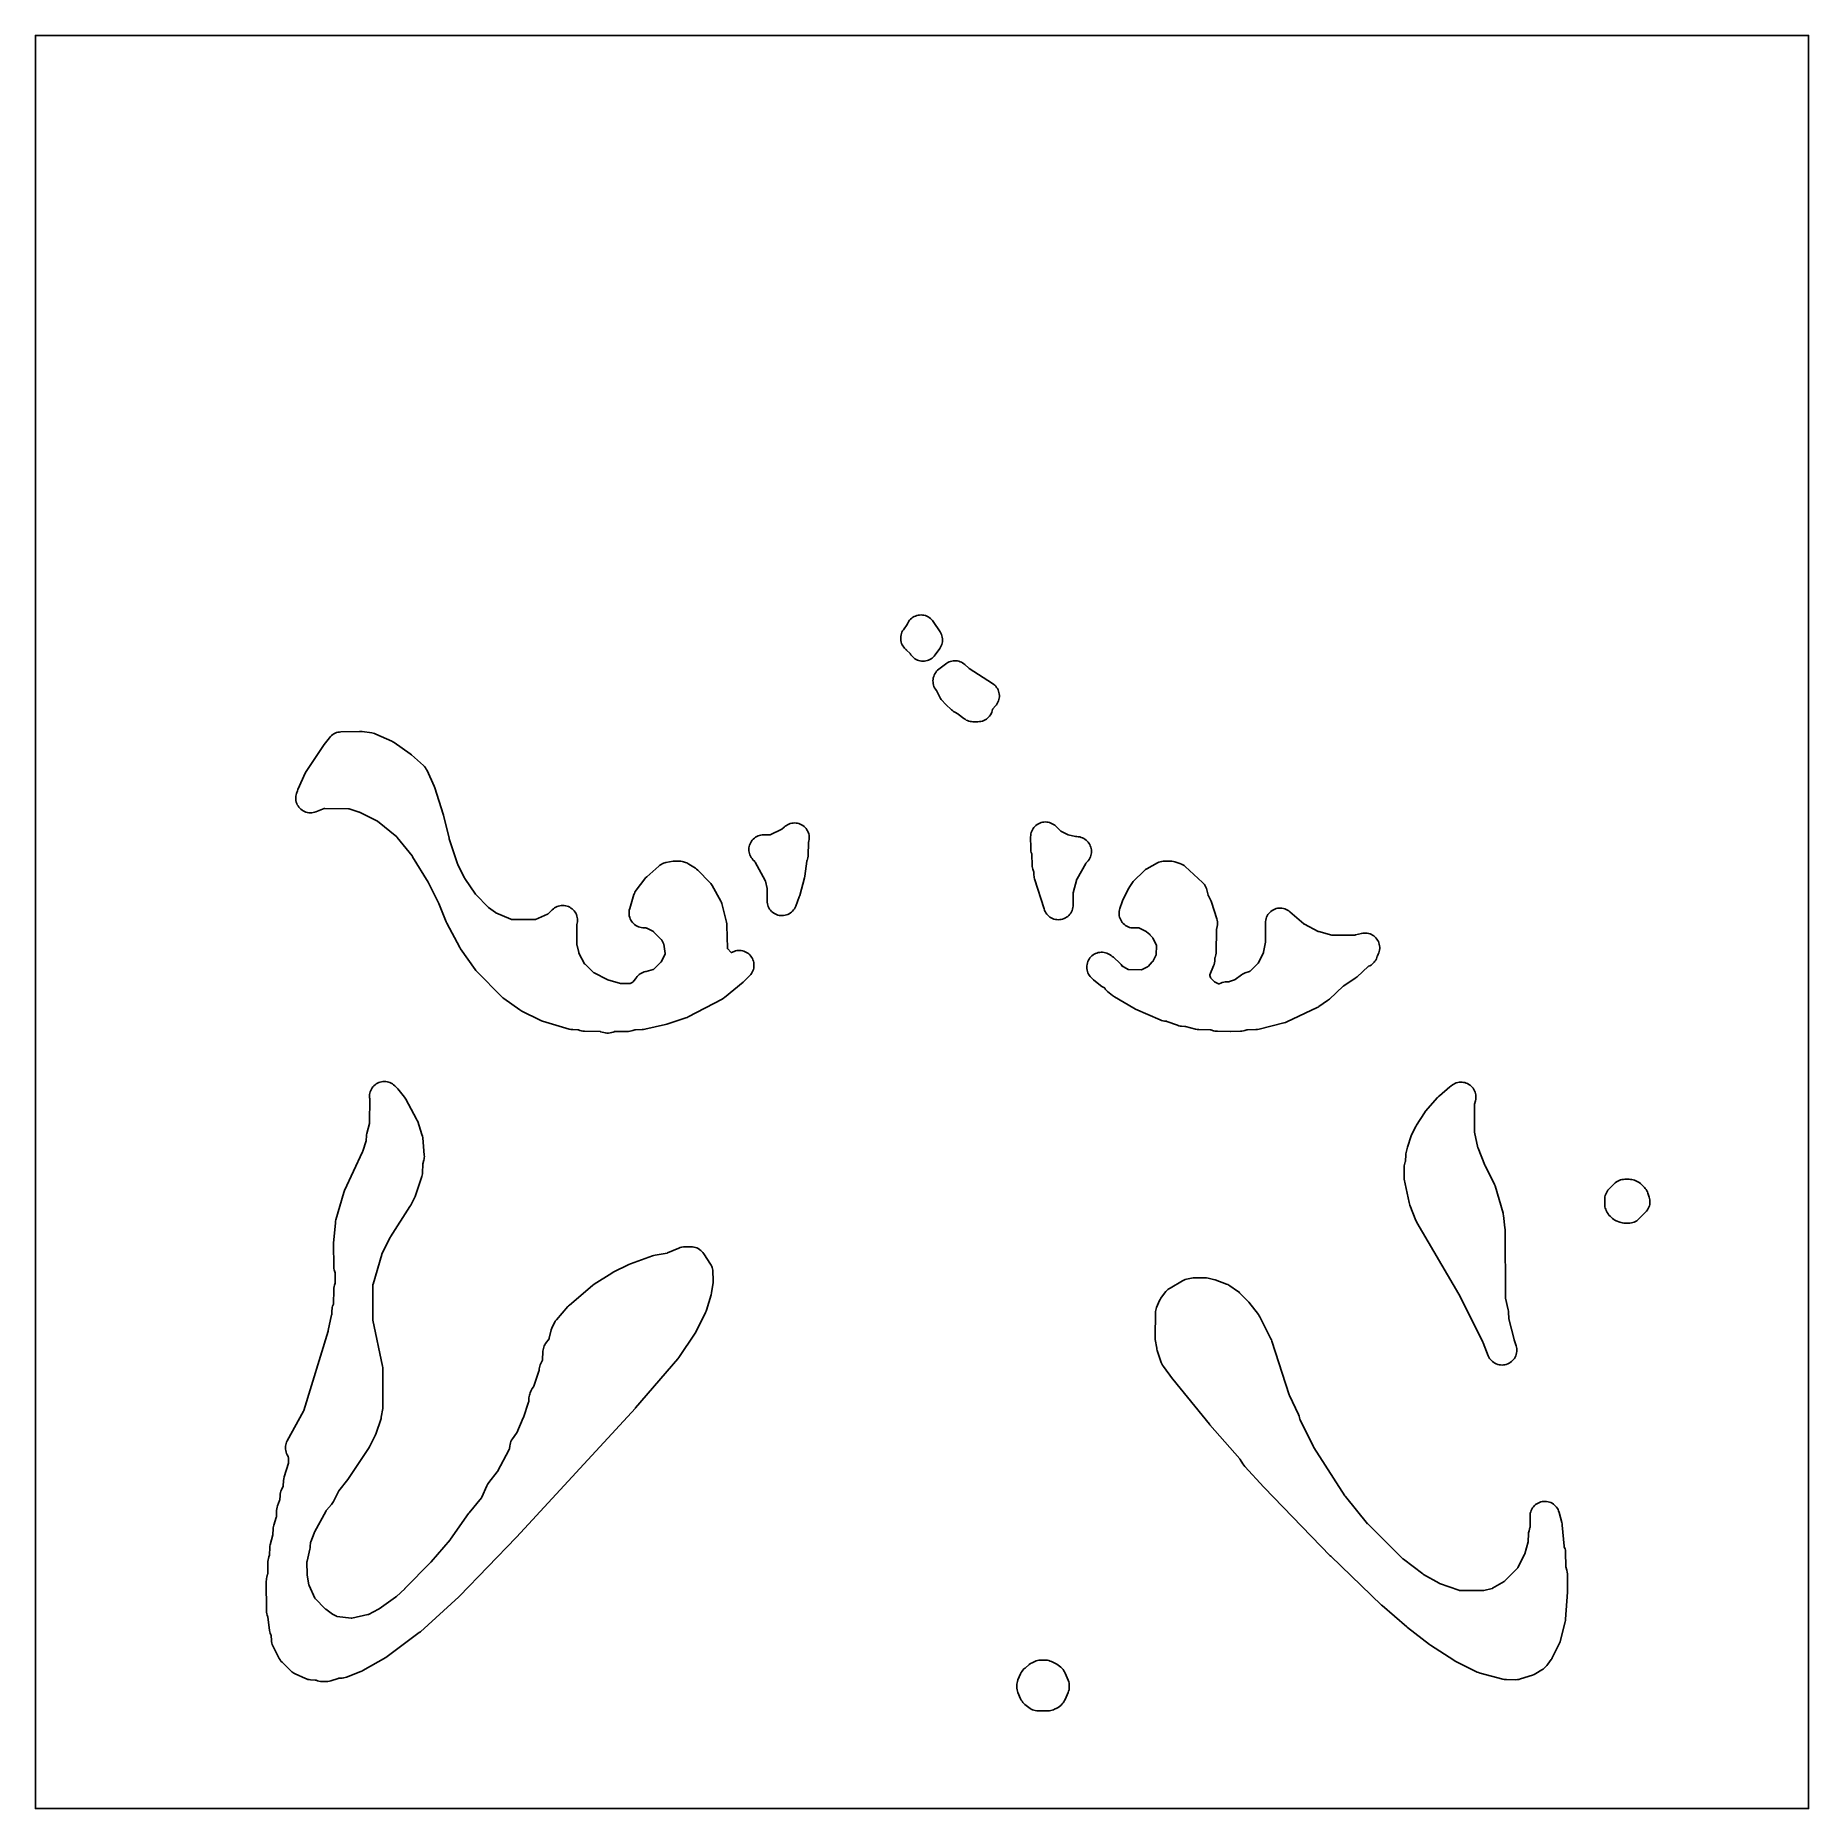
# Model space of a CAD drawing. Header units: millimetres. Extents: x 0 to 300, y 0 to 300.
import ezdxf

# ---------------------------------------------------------------- set-up
doc = ezdxf.new("R2010")
doc.units = ezdxf.units.MM
doc.layers.add('CUT', color=7, linetype='CONTINUOUS')

msp = doc.modelspace()

# ---------------------------------------------------------------- linework, layer by layer
at = {"layer": 'CUT'}
for points in [[(0, 299.9386), (0.0029, 299.9971), (0.0614, 300), (299.9341, 300), (299.9926, 299.9971), (299.9954, 299.9386), (299.9954, 0.0614), (299.9926, 0.0029), (299.9341, 0), (0.0614, 0), (0.0029, 0.0029), (0, 0.0614)], [(146.8413, 199.4504), (146.7122, 199.2452), (146.6035, 199.0284), (146.5164, 198.8022), (146.4516, 198.5685), (146.4098, 198.3297), (146.3913, 198.088), (146.3963, 197.8456), (146.4247, 197.6048), (146.4764, 197.3679), (146.5507, 197.1371), (146.647, 196.9146), (146.7645, 196.7025), (146.9019, 196.5028), (147.0581, 196.3173), (147.2314, 196.1478), (147.269, 196.1176), (147.2689, 196.1174), (147.3767, 196.0239), (147.3885, 196.0123), (147.9774, 195.4063), (147.989, 195.3938), (148.0337, 195.3392), (148.0436, 195.3254), (148.118, 195.2165), (148.2631, 195.0248), (148.426, 194.8479), (148.6051, 194.6875), (148.7988, 194.545), (149.0053, 194.4218), (149.2227, 194.319), (149.4489, 194.2375), (149.6819, 194.1782), (149.9196, 194.1415), (150.1596, 194.1278), (150.3999, 194.1373), (150.6381, 194.1698), (150.8722, 194.225), (151.0998, 194.3025), (151.319, 194.4014), (151.5276, 194.521), (151.7238, 194.6601), (151.9057, 194.8173), (152.0716, 194.9913), (152.2201, 195.1805), (152.9947, 196.2715), (153.1289, 196.4821), (153.2415, 196.7051), (153.3313, 196.9382), (153.3973, 197.1791), (153.439, 197.4254), (153.4558, 197.6746), (153.4478, 197.9243), (153.4148, 198.1719), (153.3574, 198.4149), (153.2759, 198.6511), (153.1713, 198.8779), (153.0446, 199.0931), (151.9044, 200.8257), (151.7603, 201.0228), (151.5978, 201.205), (151.4182, 201.3704), (151.2234, 201.5176), (151.0151, 201.645), (150.7954, 201.7515), (150.5664, 201.836), (150.3302, 201.8979), (150.0891, 201.9363), (149.8453, 201.9511), (149.6014, 201.9421), (149.3594, 201.9093), (149.1218, 201.853), (148.8909, 201.7738), (148.6687, 201.6725), (148.4575, 201.55), (148.2593, 201.4075), (148.0759, 201.2463), (147.9091, 201.068), (147.7605, 200.8743), (147.6315, 200.667), (147.5233, 200.4481), (147.5225, 200.4462), (147.5142, 200.4282), (147.474, 200.3565), (147.463, 200.3399)], [(152.437, 189.1647), (152.4917, 189.082), (152.5031, 189.0609), (153.0118, 188.0428), (153.1242, 187.8416), (153.2547, 187.6516), (153.4021, 187.4745), (153.9032, 186.9257), (154.0314, 186.7953), (154.9676, 185.9098), (155.1446, 185.7574), (155.3351, 185.6222), (155.5373, 185.5054), (156.0413, 185.2448), (156.0579, 185.2357), (156.1237, 185.1933), (156.1389, 185.1819), (157.0919, 184.4307), (157.2832, 184.294), (157.4865, 184.1759), (157.7, 184.0773), (157.9219, 183.9993), (158.1501, 183.9425), (158.3826, 183.9073), (158.6174, 183.8942), (159.4628, 183.8867), (159.714, 183.8971), (159.9629, 183.9327), (160.2069, 183.9931), (160.4437, 184.0777), (160.6707, 184.1857), (160.8858, 184.3159), (161.0867, 184.4671), (161.2713, 184.6376), (161.438, 184.8259), (161.5848, 185.0299), (161.7105, 185.2477), (161.8136, 185.477), (161.8932, 185.7155), (161.9484, 185.9607), (161.9504, 185.9721), (161.954, 185.9902), (161.9638, 186.0266), (161.9862, 186.0569), (161.9982, 186.0709), (162.4517, 186.5777), (162.6031, 186.7643), (162.736, 186.9645), (162.849, 187.1766), (162.9411, 187.3985), (163.0114, 187.6282), (163.0595, 187.8637), (163.0846, 188.1026), (163.0868, 188.3429), (163.0658, 188.5822), (163.022, 188.8185), (162.9556, 189.0494), (162.8675, 189.2729), (162.7582, 189.487), (162.629, 189.6895), (162.4809, 189.8787), (162.3153, 190.0528), (162.1337, 190.2102), (161.9379, 190.3495), (157.9987, 192.8747), (157.9844, 192.8843), (157.9281, 192.9278), (157.9151, 192.9392), (157.2514, 193.5488), (157.0693, 193.7009), (156.8735, 193.835), (156.6659, 193.9499), (156.4483, 194.0446), (156.2227, 194.1183), (155.9912, 194.1703), (155.7557, 194.2), (155.5185, 194.2074), (155.2817, 194.1922), (155.0474, 194.1546), (154.8177, 194.0949), (154.5947, 194.0138), (154.3804, 193.9118), (154.1768, 193.79), (153.9855, 193.6495), (153.9803, 193.6452), (152.8238, 192.7524), (152.6352, 192.5912), (152.4635, 192.4122), (152.3104, 192.217), (152.1774, 192.0076), (152.0658, 191.7861), (151.9767, 191.5546), (151.911, 191.3154), (151.8693, 191.0709), (151.852, 190.8234), (151.8594, 190.5755), (151.8913, 190.3295), (151.9474, 190.0879), (152.0272, 189.853), (152.1298, 189.6272), (152.2543, 189.4127), (152.3995, 189.2115)], [(44.1644, 171.7586), (44.0981, 171.5213), (44.0555, 171.2785), (44.037, 171.0328), (44.0428, 170.7864), (44.0729, 170.5418), (44.1268, 170.3013), (44.2042, 170.0673), (44.3043, 169.8421), (44.426, 169.6278), (44.5682, 169.4266), (44.7296, 169.2403), (44.9085, 169.0708), (45.1033, 168.9198), (45.3119, 168.7887), (45.5325, 168.6787), (45.7628, 168.591), (46.0007, 168.5264), (46.2437, 168.4856), (46.4896, 168.4688), (46.7359, 168.4764), (46.9803, 168.5081), (47.2204, 168.5638), (47.4538, 168.6429), (48.8215, 169.1826), (48.8394, 169.1891), (48.8771, 169.2), (48.9161, 169.2034), (48.9351, 169.2037), (52.9596, 169.1698), (52.9801, 169.1691), (53.0223, 169.1643), (53.0637, 169.1553), (53.0833, 169.1493), (54.783, 168.5877), (54.8668, 168.5566), (54.948, 168.5194), (57.7507, 167.1124), (57.7695, 167.1023), (57.8436, 167.0545), (57.8606, 167.0415), (61.1195, 164.4063), (61.1357, 164.3925), (61.198, 164.3299), (61.2118, 164.3137), (63.7234, 161.1832), (63.7716, 161.1189), (63.8155, 161.0515), (66.4302, 156.7355), (66.4557, 156.6913), (66.4793, 156.6462), (68.184, 153.2177), (68.2048, 153.1736), (68.2239, 153.1286), (69.4614, 150.0448), (69.5775, 149.7961), (71.775, 145.6903), (71.9338, 145.4325), (74.3914, 141.9355), (74.5197, 141.7684), (74.6617, 141.6126), (78.9178, 137.321), (79.0773, 137.1736), (79.249, 137.0406), (81.9426, 135.1349), (82.102, 135.031), (82.2689, 134.9395), (85.3984, 133.3755), (85.6016, 133.285), (85.812, 133.2129), (90.3055, 131.8943), (90.5995, 131.827), (90.8994, 131.7956), (91.7468, 131.7582), (91.7668, 131.7568), (91.8076, 131.7509), (91.8477, 131.7408), (91.8667, 131.7345), (92.1005, 131.65), (92.364, 131.571), (92.6345, 131.5213), (92.9088, 131.5017), (95.5245, 131.4587), (95.5299, 131.4585), (95.5798, 131.4537), (95.6046, 131.4492), (95.628, 131.4435), (96.1812, 131.2946), (96.4383, 131.2398), (96.6997, 131.2122), (96.9625, 131.2122), (97.2239, 131.2398), (97.481, 131.2947), (97.7308, 131.3763), (97.9016, 131.4422), (97.918, 131.4481), (97.9526, 131.4581), (97.9881, 131.4618), (98.0057, 131.4624), (100.3108, 131.5001), (100.5726, 131.5181), (100.8312, 131.5635), (101.0835, 131.6358), (101.3826, 131.7387), (101.4015, 131.7447), (101.4413, 131.7541), (101.4818, 131.7594), (101.5015, 131.7606), (102.6326, 131.7967), (102.8734, 131.8161), (103.1112, 131.8586), (106.5908, 132.656), (106.8224, 132.7209), (110.0523, 133.7967), (110.2416, 133.8684), (110.4245, 133.9552), (116.1669, 136.9706), (116.3845, 137.0993), (116.5881, 137.2494), (119.7553, 139.8418), (119.9484, 140.0175), (120.8489, 140.927), (121.0104, 141.1067), (121.1538, 141.3012), (121.2777, 141.5086), (121.3811, 141.7269), (121.4629, 141.9543), (121.5223, 142.1885), (121.5589, 142.4273), (121.5723, 142.6685), (121.5623, 142.9099), (121.529, 143.1492), (121.4728, 143.3842), (121.3942, 143.6127), (121.2939, 143.8325), (121.1729, 144.0416), (121.0322, 144.238), (120.8732, 144.4199), (120.6974, 144.5857), (120.5065, 144.7337), (120.3021, 144.8626), (120.0863, 144.9711), (119.8609, 145.0583), (119.6283, 145.1234), (119.3904, 145.1656), (119.1495, 145.1848), (118.908, 145.1805), (118.6679, 145.153), (118.4317, 145.1025), (118.2014, 145.0293), (117.7602, 144.8654), (117.7423, 144.8592), (117.7052, 144.8494), (117.6764, 144.8747), (117.6631, 144.8882), (117.1204, 145.4674), (117.1068, 145.4827), (117.0815, 145.5161), (117.0762, 145.5577), (117.0752, 145.5781), (116.9923, 149.414), (116.9715, 149.6864), (116.9211, 149.9549), (116.197, 152.9099), (116.1357, 153.1198), (116.0563, 153.3235), (115.9595, 153.5195), (114.5112, 156.1532), (114.3909, 156.3499), (114.253, 156.5346), (114.0987, 156.7059), (112.0669, 158.7617), (111.8667, 158.9435), (111.6479, 159.1026), (110.5698, 159.801), (110.3821, 159.9113), (110.1856, 160.0048), (109.9817, 160.0809), (109.6563, 160.1863), (109.4204, 160.2503), (109.1794, 160.2908), (108.9356, 160.3077), (108.3891, 160.3187), (108.136, 160.311), (107.8849, 160.2776), (106.6788, 160.055), (106.4594, 160.0041), (106.2454, 159.9338), (106.0387, 159.8444), (105.8408, 159.7369), (105.6534, 159.6119), (105.478, 159.4706), (103.4172, 157.6511), (103.2382, 157.4764), (103.0776, 157.2847), (101.6571, 155.4058), (101.5327, 155.2254), (101.4247, 155.0348), (101.3337, 154.8354), (101.2605, 154.6289), (100.5371, 152.2621), (100.4761, 152.0201), (100.4396, 151.7733), (100.4279, 151.524), (100.4411, 151.2749), (100.479, 151.0283), (100.5414, 150.7867), (100.6275, 150.5525), (100.7365, 150.328), (100.8674, 150.1156), (101.0188, 149.9173), (101.1892, 149.735), (101.3769, 149.5706), (101.58, 149.4258), (101.7966, 149.3019), (102.0245, 149.2002), (102.2614, 149.1218), (102.5049, 149.0674), (102.7526, 149.0375), (102.808, 149.0336), (103.326, 148.9856), (103.3443, 148.9835), (103.3815, 148.9765), (103.4169, 148.9627), (103.4335, 148.9549), (104.4763, 148.4331), (104.495, 148.4231), (104.5318, 148.3995), (104.566, 148.372), (104.5814, 148.3574), (105.9398, 146.9989), (105.9517, 146.9865), (105.9747, 146.9592), (105.9923, 146.9286), (106, 146.913), (106.2664, 146.3439), (106.2736, 146.3276), (106.2862, 146.2928), (106.2956, 146.2568), (106.2989, 146.2398), (106.5655, 144.6637), (106.5682, 144.6458), (106.571, 144.6087), (106.5569, 144.5741), (106.5492, 144.5583), (105.8923, 143.2849), (105.882, 143.2662), (105.8578, 143.2296), (105.8298, 143.1957), (105.815, 143.1805), (104.6162, 142.0126), (104.6018, 141.9993), (104.5702, 141.9741), (104.5326, 141.9593), (104.5138, 141.9536), (103.3371, 141.622), (103.3195, 141.6175), (103.2367, 141.6022), (102.9996, 141.5462), (102.769, 141.4675), (102.5472, 141.3666), (102.3363, 141.2447), (102.1382, 141.1028), (101.9549, 140.9423), (101.7881, 140.7647), (101.6393, 140.5717), (101.5604, 140.4456), (101.5106, 140.3738), (101.4987, 140.3591), (101.0641, 139.8467), (101.0503, 139.8313), (101.0195, 139.8019), (100.9833, 139.7795), (100.9649, 139.77), (100.6171, 139.6026), (100.6008, 139.5952), (100.5663, 139.5823), (100.5294, 139.5791), (100.512, 139.5787), (99.0859, 139.584), (99.0678, 139.5845), (99.0303, 139.5881), (98.9932, 139.5951), (98.9762, 139.5996), (96.8537, 140.2058), (96.8356, 140.2115), (96.7627, 140.24), (96.7456, 140.2482), (94.5189, 141.3755), (94.5012, 141.385), (94.4661, 141.4076), (94.4334, 141.4335), (94.4187, 141.4473), (92.9932, 142.8413), (92.979, 142.8559), (92.952, 142.8884), (92.9285, 142.9234), (92.9185, 142.9412), (91.9601, 144.7493), (91.9576, 144.7541), (91.9377, 144.8), (91.9297, 144.8238), (91.9234, 144.847), (91.6296, 146.0387), (91.6247, 146.0613), (91.6127, 146.1563), (91.6119, 146.1794), (91.584, 149.4319), (91.5843, 149.452), (91.5882, 149.4933), (91.5962, 149.534), (91.6015, 149.5533), (91.6046, 149.5634), (91.6644, 149.8012), (91.7006, 150.0437), (91.7129, 150.2885), (91.7011, 150.5334), (91.6654, 150.776), (91.6061, 151.0139), (91.5238, 151.2448), (91.4193, 151.4666), (91.2936, 151.6771), (91.1478, 151.8742), (90.9834, 152.0562), (90.802, 152.2211), (90.6053, 152.3675), (90.3953, 152.4939), (90.1738, 152.5991), (89.9431, 152.6821), (89.7054, 152.7422), (89.463, 152.7786), (89.2181, 152.7912), (88.9732, 152.7797), (88.7306, 152.7442), (88.4926, 152.6852), (88.2616, 152.6031), (88.0397, 152.4988), (87.8291, 152.3733), (87.6318, 152.2277), (87.4497, 152.0635), (86.7555, 151.3729), (86.7416, 151.3597), (86.7109, 151.3346), (86.676, 151.316), (86.6585, 151.3081), (84.5761, 150.4412), (84.5577, 150.4341), (84.5188, 150.4223), (84.4783, 150.4184), (84.4586, 150.418), (80.5663, 150.4359), (80.5462, 150.4365), (80.5049, 150.4409), (80.4653, 150.4536), (80.4466, 150.4612), (77.9197, 151.5669), (77.9011, 151.5756), (77.8269, 151.6177), (77.8098, 151.6293), (76.652, 152.4555), (76.6382, 152.4659), (76.5837, 152.5123), (76.5713, 152.5244), (74.5006, 154.6297), (74.4881, 154.643), (74.4403, 154.7014), (74.4298, 154.7163), (72.6592, 157.3394), (72.6165, 157.4075), (72.5783, 157.4782), (71.4821, 159.6776), (71.4465, 159.7557), (71.4165, 159.8362), (70.0022, 164.0764), (69.9867, 164.1264), (69.9734, 164.177), (69.0352, 168.0705), (68.991, 168.2303), (67.5938, 172.7023), (67.4767, 173.0061), (66.2521, 175.6545), (66.1317, 175.883), (65.9884, 176.0979), (65.8236, 176.2969), (65.6392, 176.4778), (63.617, 178.2664), (63.402, 178.4365), (60.6913, 180.3492), (60.4923, 180.476), (60.2823, 180.5834), (57.6112, 181.7945), (57.3911, 181.882), (57.1637, 181.9483), (56.9311, 181.9927), (55.2555, 182.2311), (55.0436, 182.2521), (54.8306, 182.255), (51.6571, 182.1627), (51.4151, 182.1439), (51.1761, 182.1017), (50.9424, 182.0365), (50.716, 181.949), (50.4992, 181.84), (50.294, 181.7104), (50.1024, 181.5616), (50.0759, 181.5388), (49.8927, 181.365), (49.728, 181.1735), (48.8249, 180.0094), (48.7221, 179.8668), (45.9015, 175.6493), (45.7955, 175.4759), (45.7039, 175.2945), (44.4066, 172.442), (44.3105, 172.1973)], [(121.716, 160.2), (121.7381, 160.1723), (121.7579, 160.1428), (121.7662, 160.1284), (123.4802, 157.0168), (123.4888, 157.0002), (123.5041, 156.9649), (123.5161, 156.9282), (123.5206, 156.9101), (123.7956, 155.6876), (123.8, 155.6654), (123.81, 155.5721), (123.8105, 155.5495), (123.7968, 153.5931), (123.8074, 153.3451), (123.8426, 153.0994), (123.9019, 152.8583), (123.9848, 152.6244), (124.0906, 152.3998), (124.218, 152.1868), (124.366, 151.9875), (124.533, 151.8038), (124.7174, 151.6377), (124.9174, 151.4906), (125.131, 151.3641), (125.356, 151.2594), (125.5904, 151.1775), (125.8317, 151.1193), (126.0775, 151.0853), (126.3256, 151.0758), (126.5734, 151.091), (126.8184, 151.1306), (127.0583, 151.1944), (127.2907, 151.2817), (127.5133, 151.3916), (127.7238, 151.523), (127.9204, 151.6746), (128.1009, 151.845), (128.2636, 152.0324), (128.407, 152.2351), (128.5295, 152.4509), (128.63, 152.6779), (129.2357, 154.252), (129.3149, 154.4941), (130.1175, 157.4475), (130.1844, 157.783), (130.5057, 160.2718), (130.5085, 160.29), (130.5169, 160.3271), (130.5286, 160.3633), (130.5355, 160.3804), (130.5496, 160.4132), (130.6347, 160.6401), (130.6973, 160.8742), (130.737, 161.1133), (130.7534, 161.355), (130.791, 163.3192), (130.7918, 163.3388), (130.8014, 163.4197), (130.8052, 163.439), (130.8667, 163.7175), (130.9079, 163.9611), (130.9249, 164.2076), (130.9175, 164.4546), (130.8857, 164.6997), (130.8299, 164.9404), (130.7506, 165.1744), (130.6486, 165.3994), (130.5249, 165.6133), (130.3807, 165.814), (130.2174, 165.9994), (130.0365, 166.1678), (129.84, 166.3175), (129.6296, 166.447), (129.4074, 166.5552), (129.1757, 166.6409), (128.9366, 166.7033), (128.6925, 166.7419), (128.4459, 166.7561), (128.199, 166.7459), (127.9543, 166.7114), (127.7142, 166.6529), (127.4811, 166.571), (127.2572, 166.4665), (127.0447, 166.3404), (126.8457, 166.1939), (126.7372, 166.0961), (126.7367, 166.0966), (126.6634, 166.0317), (126.2545, 165.6878), (126.2416, 165.6774), (126.2134, 165.6575), (126.1864, 165.6416), (126.1646, 165.6305), (124.3994, 164.782), (124.3832, 164.7747), (124.349, 164.7619), (124.3125, 164.7586), (124.2953, 164.7582), (123.2079, 164.758), (122.9653, 164.7462), (122.7251, 164.7109), (122.4894, 164.6524), (122.2604, 164.5713), (122.0404, 164.4684), (121.8315, 164.3447), (121.6355, 164.2013), (121.4544, 164.0395), (121.2898, 163.8609), (121.1433, 163.6672), (121.0164, 163.4602), (120.9101, 163.2418), (120.8255, 163.0142), (120.7633, 162.7794), (120.7243, 162.5397), (120.7087, 162.2974), (120.7166, 162.0546), (120.7481, 161.8138), (120.8028, 161.5772), (120.8802, 161.347), (120.9796, 161.1255), (121.1, 160.9145), (121.2403, 160.7163), (121.3992, 160.5326), (121.7045, 160.2125)], [(168.5877, 161.506), (168.5999, 161.4684), (168.6046, 161.4292), (168.6055, 161.41), (168.648, 159.608), (168.6626, 159.3906), (168.6961, 159.1753), (168.7482, 158.9638), (168.8186, 158.7576), (168.8819, 158.5954), (168.889, 158.5756), (168.9005, 158.5336), (168.9074, 158.4907), (168.909, 158.4697), (168.9377, 157.9301), (168.9577, 157.721), (168.9952, 157.5143), (169.0498, 157.3114), (170.6597, 152.2036), (170.7266, 152.0174), (170.808, 151.8371), (170.8412, 151.7708), (170.9636, 151.5537), (171.107, 151.3498), (171.27, 151.1613), (171.451, 150.99), (171.6481, 150.8375), (171.8594, 150.7054), (172.0829, 150.595), (172.3162, 150.5073), (172.5571, 150.4434), (172.8031, 150.4037), (173.0519, 150.3888), (173.3009, 150.3987), (173.5477, 150.4333), (173.7898, 150.4924), (174.0249, 150.5752), (174.2505, 150.6811), (174.4645, 150.8088), (174.6647, 150.9573), (174.8491, 151.1249), (175.0159, 151.3101), (175.1634, 151.511), (175.2902, 151.7255), (175.395, 151.9516), (175.4768, 152.1871), (175.5348, 152.4295), (175.5683, 152.6764), (175.577, 152.9255), (175.5494, 154.7992), (175.5496, 154.8177), (175.5526, 154.8558), (175.5591, 154.8934), (175.5635, 154.9113), (176.1892, 157.2206), (176.1908, 157.2258), (176.2079, 157.2737), (176.2187, 157.297), (176.2301, 157.3185), (177.6918, 159.9023), (177.7005, 159.9171), (177.7207, 159.9465), (177.7434, 159.9741), (177.7549, 159.9863), (177.9544, 160.1902), (178.1157, 160.3718), (178.2586, 160.5682), (178.3817, 160.7776), (178.484, 160.9979), (178.5644, 161.2271), (178.6222, 161.463), (178.6568, 161.7034), (178.6679, 161.9461), (178.6554, 162.1887), (178.6194, 162.4289), (178.5603, 162.6645), (178.4786, 162.8932), (178.3751, 163.1129), (178.2507, 163.3216), (178.1067, 163.5172), (177.9444, 163.6979), (177.7653, 163.862), (177.5712, 164.008), (177.3638, 164.1344), (177.1451, 164.2401), (176.9171, 164.324), (176.6822, 164.3855), (176.4423, 164.4238), (176.1999, 164.4387), (176.0516, 164.4406), (176.0168, 164.4452), (175.9956, 164.4498), (174.7407, 164.7575), (174.7181, 164.7638), (174.6274, 164.7977), (174.6063, 164.8078), (173.5017, 165.3776), (173.4842, 165.3872), (173.4497, 165.4096), (173.4176, 165.4354), (173.4031, 165.4491), (172.635, 166.2057), (172.4523, 166.3688), (172.2546, 166.5133), (172.0436, 166.6377), (171.8215, 166.7408), (171.5903, 166.8218), (171.3524, 166.8797), (171.1099, 166.9141), (170.8652, 166.9246), (170.6207, 166.9111), (170.3786, 166.8738), (170.1414, 166.8129), (169.9113, 166.7291), (169.6905, 166.6232), (169.4811, 166.4962), (169.2851, 166.3493), (169.1044, 166.184), (168.9408, 166.0017), (168.7958, 165.8044), (168.6708, 165.5938), (168.567, 165.3719), (168.4854, 165.141), (168.4268, 164.9032), (168.3918, 164.6608), (168.3806, 164.4162), (168.3872, 162.4794), (168.3995, 162.2403), (168.4346, 162.0034), (168.4921, 161.771), (168.5717, 161.5452)], [(180.8886, 138.8301), (180.9128, 138.7893), (181.0586, 138.5902), (181.2233, 138.4064), (181.4054, 138.2398), (182.2392, 137.5492), (182.3966, 137.429), (182.5631, 137.3216), (185.8275, 135.3946), (186.0977, 135.2565), (190.2803, 133.4298), (190.5247, 133.3379), (190.7774, 133.2721), (191.0356, 133.2329), (191.3436, 133.2025), (191.3604, 133.2005), (191.3948, 133.1941), (191.4288, 133.1848), (191.4443, 133.1794), (193.2142, 132.5255), (193.4464, 132.4523), (193.6846, 132.4021), (193.9267, 132.3752), (194.4653, 132.342), (194.4847, 132.3403), (194.5643, 132.3275), (194.5832, 132.323), (196.2483, 131.8843), (196.537, 131.8262), (196.8306, 131.8025), (198.7432, 131.7606), (198.7602, 131.7599), (198.7955, 131.7561), (198.8305, 131.7492), (198.8466, 131.7449), (199.3375, 131.6033), (199.5583, 131.5504), (199.783, 131.5177), (200.0098, 131.5055), (202.1195, 131.4882), (202.1682, 131.4883), (203.8674, 131.5076), (204.1198, 131.5232), (204.3693, 131.5643), (204.6135, 131.6304), (204.9443, 131.7382), (204.9623, 131.7436), (205.0002, 131.7521), (205.0387, 131.7569), (205.0574, 131.7579), (206.4974, 131.8026), (206.7628, 131.8251), (207.0244, 131.8756), (211.2419, 132.9267), (211.4799, 132.9988), (211.7096, 133.0941), (216.8319, 135.5261), (217.0001, 135.6139), (217.1611, 135.7143), (218.6274, 136.7069), (218.7864, 136.824), (218.9357, 136.9533), (221.2786, 139.1497), (221.291, 139.1609), (221.3449, 139.2036), (221.3586, 139.2131), (223.2985, 140.5009), (223.4557, 140.6143), (223.6037, 140.7396), (225.4772, 142.4545), (225.4913, 142.4668), (225.5221, 142.49), (225.5574, 142.5074), (225.7679, 142.6048), (225.9694, 142.7219), (226.1591, 142.8573), (226.3354, 143.0098), (226.4968, 143.178), (226.6417, 143.3606), (226.769, 143.5558), (226.8776, 143.762), (226.9665, 143.9775), (227.0335, 144.1953), (227.0478, 144.2348), (227.0555, 144.2521), (227.202, 144.5596), (227.2964, 144.7858), (227.3682, 145.0201), (227.4168, 145.2604), (227.4415, 145.5043), (227.4423, 145.7494), (227.4191, 145.9934), (227.372, 146.234), (227.3017, 146.4688), (227.2087, 146.6956), (227.0939, 146.9122), (226.9584, 147.1165), (226.8036, 147.3065), (226.631, 147.4805), (226.4421, 147.6368), (226.2388, 147.7737), (226.0231, 147.8902), (225.7971, 147.9849), (225.5628, 148.0571), (225.3226, 148.1059), (225.0788, 148.131), (224.8337, 148.1322), (224.5896, 148.1093), (224.349, 148.0626), (223.3408, 147.8151), (223.318, 147.8102), (223.2224, 147.7983), (223.1992, 147.7975), (219.4285, 147.7739), (219.4106, 147.7742), (219.3735, 147.7773), (219.3368, 147.7838), (219.3199, 147.788), (217.1527, 148.3762), (217.1333, 148.382), (217.0551, 148.4121), (217.0368, 148.4208), (214.6959, 149.6062), (214.6911, 149.6088), (214.6476, 149.6353), (214.627, 149.6505), (214.6083, 149.6661), (212.2439, 151.7346), (212.0483, 151.8892), (211.8382, 152.0236), (211.6158, 152.1364), (211.3833, 152.2264), (211.1429, 152.2929), (210.8971, 152.3351), (210.6484, 152.3525), (210.3991, 152.3451), (210.1518, 152.3129), (209.909, 152.2563), (209.673, 152.1757), (209.4462, 152.072), (209.2309, 151.9462), (209.0291, 151.7996), (208.843, 151.6337), (208.6743, 151.45), (208.5248, 151.2504), (208.3959, 151.037), (208.2889, 150.8117), (208.2049, 150.5769), (208.1447, 150.3349), (208.1089, 150.0881), (208.0978, 149.839), (208.1154, 146.7141), (208.115, 146.6955), (208.1083, 146.6188), (208.1054, 146.6004), (207.7919, 144.8926), (207.788, 144.8739), (207.7772, 144.836), (207.7628, 144.7993), (207.7546, 144.7821), (206.8779, 143.0574), (206.8675, 143.0384), (206.8431, 143.0011), (206.8147, 142.9666), (206.7997, 142.9511), (205.5173, 141.7003), (205.5014, 141.6857), (205.4665, 141.6584), (205.4264, 141.6392), (205.4063, 141.6316), (204.67, 141.3742), (204.4474, 141.2842), (204.2344, 141.1732), (204.0331, 141.0423), (202.9627, 140.2708), (202.947, 140.2601), (202.9131, 140.2402), (202.8774, 140.2238), (202.8596, 140.217), (202.0045, 139.9177), (201.988, 139.9123), (201.9531, 139.9035), (201.9174, 139.8977), (201.9006, 139.896), (201.3018, 139.8515), (201.0432, 139.8187), (200.7895, 139.7591), (200.5433, 139.6734), (200.2515, 139.5545), (200.234, 139.5478), (200.1974, 139.5369), (200.1619, 139.551), (200.1451, 139.5591), (199.5037, 139.8885), (199.4845, 139.8991), (199.4467, 139.9241), (199.4119, 139.9532), (199.3963, 139.9686), (198.8647, 140.5237), (198.8509, 140.5388), (198.8251, 140.5722), (198.8066, 140.6101), (198.7991, 140.6292), (198.6841, 140.9448), (198.6782, 140.9623), (198.6687, 140.9987), (198.6801, 141.0346), (198.6869, 141.0517), (199.3245, 142.5563), (199.4198, 142.8222), (199.4846, 143.0972), (199.5179, 143.3778), (199.5468, 143.8465), (199.5488, 143.869), (199.557, 143.9148), (199.5703, 143.9595), (199.5786, 143.9805), (199.5848, 143.995), (199.6695, 144.2234), (199.7315, 144.459), (199.7704, 144.6994), (199.7857, 144.9425), (199.8368, 148.6057), (199.8376, 148.6252), (199.8466, 148.7053), (199.8502, 148.7244), (199.9608, 149.2441), (200.002, 149.5041), (200.0157, 149.7669), (200.0016, 150.0297), (199.96, 150.2895), (199.8913, 150.5436), (198.9716, 153.3496), (198.8982, 153.5454), (198.8087, 153.7344), (198.4453, 154.4254), (198.4378, 154.4405), (198.4242, 154.4727), (198.4134, 154.5061), (198.4093, 154.522), (198.1994, 155.4219), (198.1305, 155.6622), (198.0379, 155.8945), (197.9226, 156.1163), (197.7857, 156.3255), (197.6286, 156.52), (197.4529, 156.6979), (194.5409, 159.3637), (194.3367, 159.5317), (194.1159, 159.6772), (193.881, 159.7985), (193.6346, 159.8944), (192.7944, 160.171), (192.5408, 160.24), (192.2815, 160.2819), (192.0191, 160.2964), (191.0556, 160.299), (190.8029, 160.2868), (190.5528, 160.2492), (190.3078, 160.1865), (190.0703, 160.0994), (189.8428, 159.9887), (188.0174, 158.9833), (187.8206, 158.8627), (187.6358, 158.7246), (187.4645, 158.57), (185.8975, 157.0184), (185.7464, 156.8549), (185.6104, 156.6785), (185.1545, 156.0291), (184.9659, 155.7134), (183.9844, 153.7565), (183.8487, 153.4301), (183.4643, 152.2832), (183.3969, 152.0427), (183.3538, 151.7966), (183.3354, 151.5475), (183.342, 151.2978), (183.3735, 151.05), (183.4296, 150.8066), (183.5097, 150.57), (183.613, 150.3426), (183.7384, 150.1266), (183.8848, 149.9242), (184.0507, 149.7374), (184.2344, 149.5681), (184.434, 149.418), (184.6477, 149.2886), (184.8731, 149.1811), (185.1082, 149.0967), (185.3506, 149.0361), (185.5977, 149), (185.8473, 148.9888), (186.6645, 148.9929), (186.6829, 148.9926), (186.7206, 148.9892), (186.7559, 148.9756), (186.7725, 148.9679), (187.9173, 148.4005), (187.9325, 148.3925), (187.9629, 148.3741), (187.9916, 148.353), (188.0044, 148.3422), (188.5563, 147.8588), (188.5602, 147.8553), (188.6139, 147.8008), (188.6258, 147.7872), (189.0269, 147.3068), (189.0375, 147.2935), (189.0578, 147.2644), (189.0756, 147.2336), (189.083, 147.2187), (189.6522, 146.0012), (189.6597, 145.9842), (189.6725, 145.9482), (189.6749, 145.91), (189.6747, 145.8914), (189.6312, 144.5741), (189.6298, 144.5524), (189.6234, 144.508), (189.6075, 144.4661), (189.5981, 144.4465), (189.0303, 143.3395), (189.0212, 143.3228), (188.9999, 143.2896), (188.9756, 143.2586), (188.9627, 143.2445), (188.2431, 142.4912), (188.2278, 142.4761), (188.1938, 142.4475), (188.157, 142.4228), (188.1382, 142.4123), (187.2661, 141.9554), (187.2486, 141.9467), (187.2113, 141.9317), (187.1712, 141.9282), (187.1517, 141.928), (184.9751, 141.9557), (184.9554, 141.9565), (184.915, 141.961), (184.8778, 141.9773), (184.8604, 141.9866), (184.227, 142.3433), (184.0063, 142.4537), (183.9177, 142.4875), (183.8317, 142.6198), (183.6758, 142.8139), (183.5014, 142.9916), (182.3812, 144.0244), (182.199, 144.177), (182.0032, 144.3116), (181.6982, 144.5005), (181.486, 144.6182), (181.2634, 144.7147), (181.0324, 144.7891), (180.7954, 144.8408), (180.5544, 144.8693), (180.3118, 144.8743), (180.0699, 144.8558), (179.8309, 144.8139), (179.5971, 144.749), (179.3706, 144.6618), (179.1537, 144.553), (178.9484, 144.4237), (178.7566, 144.2751), (178.5801, 144.1087), (178.4205, 143.9258), (178.2794, 143.7284), (178.1582, 143.5183), (178.0578, 143.2973), (177.9794, 143.0677), (177.9236, 142.8316), (177.8909, 142.5911), (177.8818, 142.3487), (177.8961, 142.1065), (177.9339, 141.8668), (177.9947, 141.6319), (178.078, 141.404), (178.183, 141.1852), (178.3088, 140.9777), (178.454, 140.7833), (178.6174, 140.604), (178.8639, 140.3585), (179.0333, 140.2046), (180.212, 139.2283), (180.4114, 139.0792), (180.6247, 138.9507), (180.8496, 138.8441)], [(39.082, 33.4599), (39.0955, 33.2136), (39.1332, 32.9699), (39.1947, 32.7311), (39.2675, 32.532), (39.2879, 32.4718), (39.297, 32.4323), (39.3, 32.413), (39.5922, 30.1459), (39.6376, 29.895), (39.7084, 29.65), (39.8038, 29.4135), (39.8527, 29.3081), (39.8602, 29.2907), (39.8732, 29.2538), (39.8789, 29.2151), (39.8803, 29.1962), (39.9155, 28.5073), (39.9423, 28.2483), (39.996, 27.9934), (40.0758, 27.7455), (40.181, 27.5073), (41.2457, 25.4002), (41.3794, 25.1676), (41.5373, 24.9506), (41.7176, 24.7517), (43.1998, 23.2833), (43.3667, 23.1323), (43.5464, 22.9969), (43.7376, 22.8782), (43.9387, 22.7772), (45.6668, 22.0044), (45.8782, 21.9211), (46.0964, 21.8574), (46.3194, 21.8138), (46.5454, 21.7906), (47.3407, 21.7454), (47.3579, 21.744), (47.3933, 21.7389), (47.4269, 21.7278), (47.4432, 21.7213), (47.4709, 21.7094), (47.7098, 21.6208), (47.9565, 21.557), (48.2085, 21.5187), (48.463, 21.5062), (49.2436, 21.5078), (49.4945, 21.5209), (49.7428, 21.5592), (49.9861, 21.6221), (51.2144, 22.007), (51.2373, 22.0135), (51.3343, 22.0315), (51.358, 22.0337), (51.8852, 22.0673), (52.1428, 22.0972), (52.3959, 22.1536), (52.6418, 22.2359), (55.0725, 23.1925), (55.2415, 23.2663), (55.4046, 23.3524), (59.273, 25.58), (59.5167, 25.7399), (64.9399, 29.7705), (65.1274, 29.9244), (71.6358, 35.8219), (71.7539, 35.9362), (81.3378, 45.8434), (81.3811, 45.8893), (101.4955, 67.7615), (101.5512, 67.8241), (108.6734, 76.1093), (108.8504, 76.3412), (111.6214, 80.4507), (111.7878, 80.7365), (113.3827, 83.9484), (113.4692, 84.1431), (113.5388, 84.3444), (114.313, 86.9345), (114.3903, 87.2812), (114.6503, 89.0223), (114.6736, 89.2477), (114.6764, 89.4743), (114.6312, 90.8387), (114.613, 91.0674), (114.5741, 91.2935), (114.5145, 91.515), (114.4349, 91.7301), (114.3359, 91.9371), (114.2184, 92.1341), (113.0683, 93.8748), (112.9285, 94.066), (112.7712, 94.2432), (112.5979, 94.4047), (112.41, 94.549), (112.3338, 94.6021), (112.1201, 94.7352), (111.8941, 94.8463), (111.658, 94.934), (111.4144, 94.9975), (111.1656, 95.0362), (110.9141, 95.0497), (109.8783, 95.053), (109.6173, 95.0402), (109.3591, 95.0002), (109.1065, 94.9335), (108.8622, 94.8407), (106.956, 94.0007), (106.951, 93.9986), (106.9038, 93.982), (106.8795, 93.9758), (106.856, 93.9712), (104.8352, 93.6255), (104.6235, 93.5798), (104.4166, 93.5159), (100.6611, 92.1759), (100.3834, 92.0575), (97.7238, 90.728), (97.4943, 90.5977), (94.5277, 88.6998), (94.2623, 88.5042), (90.3376, 85.191), (90.1934, 85.0592), (90.0599, 84.9166), (88.1324, 82.6894), (87.9483, 82.4487), (87.7947, 82.1874), (87.4821, 81.5733), (87.3628, 81.2993), (87.2769, 81.0131), (86.9431, 79.5973), (86.9384, 79.5792), (86.926, 79.5427), (86.907, 79.5091), (86.8966, 79.4935), (86.3189, 78.6665), (86.196, 78.4722), (86.0916, 78.2675), (86.0063, 78.054), (85.9411, 77.8337), (85.8963, 77.6082), (85.8725, 77.3796), (85.7841, 75.8571), (85.7823, 75.8363), (85.7753, 75.7938), (85.7595, 75.7537), (85.7503, 75.7349), (85.5165, 75.2875), (85.4183, 75.076), (85.3402, 74.8563), (85.2829, 74.6303), (85.2469, 74.3999), (85.2195, 74.1471), (85.2166, 74.126), (85.1978, 74.0401), (85.1917, 74.0198), (84.3428, 71.4767), (84.3359, 71.4576), (84.3186, 71.4194), (84.2975, 71.3832), (84.286, 71.3664), (84.0526, 71.0461), (83.9104, 70.8278), (83.7917, 70.596), (83.6977, 70.353), (83.6215, 70.1206), (83.5653, 69.9218), (83.5257, 69.7191), (83.503, 69.5138), (83.4579, 68.8604), (83.4564, 68.8437), (83.4511, 68.8095), (83.4429, 68.7756), (83.4381, 68.76), (82.5809, 66.1897), (82.5611, 66.1347), (82.5387, 66.0808), (81.4373, 63.5962), (81.4289, 63.5784), (81.3889, 63.5079), (81.378, 63.4916), (80.6983, 62.5283), (80.5641, 62.3163), (80.4518, 62.0918), (80.3626, 61.8573), (80.2973, 61.615), (80.2567, 61.3673), (80.1982, 60.849), (80.1956, 60.8301), (80.1875, 60.7919), (80.1723, 60.7558), (80.1636, 60.7389), (78.1639, 57.0438), (78.1554, 57.029), (78.1168, 56.9703), (78.1066, 56.9567), (76.7084, 55.1806), (76.5826, 55.0059), (76.4723, 54.8209), (76.3783, 54.6272), (75.5413, 52.6932), (75.5334, 52.6761), (75.5147, 52.6421), (75.4929, 52.6101), (75.4812, 52.5953), (73.3768, 50.0582), (73.2569, 49.9014), (70.2107, 45.5747), (70.1785, 45.5311), (70.1445, 45.4889), (66.9781, 41.7444), (66.9466, 41.7086), (66.9137, 41.674), (62.511, 37.2226), (62.5, 37.2117), (62.4755, 37.1882), (61.0597, 35.8596), (60.9975, 35.8051), (60.9318, 35.7549), (58.1497, 33.7755), (58.1456, 33.7727), (58.0817, 33.7338), (58.0661, 33.7255), (56.3416, 32.8573), (56.3367, 32.855), (56.2902, 32.8359), (56.2661, 32.8284), (56.2427, 32.8226), (53.5135, 32.2137), (53.4967, 32.2103), (53.4617, 32.2056), (53.4267, 32.207), (53.4095, 32.2088), (51.0624, 32.5048), (51.0417, 32.508), (50.9997, 32.5178), (50.9589, 32.5321), (50.9398, 32.5406), (50.352, 32.8189), (50.3354, 32.8272), (50.2694, 32.8664), (50.2542, 32.877), (49.1029, 33.7143), (49.0986, 33.7176), (49.0369, 33.7702), (49.0232, 33.7835), (47.323, 35.5121), (47.311, 35.5248), (47.2881, 35.5526), (47.2706, 35.5836), (47.263, 35.5995), (46.3053, 37.7113), (46.2962, 37.7332), (46.2666, 37.8268), (46.2615, 37.85), (45.9577, 39.458), (45.9547, 39.476), (45.9475, 39.551), (45.947, 39.5692), (45.9393, 41.7282), (45.9399, 41.7519), (45.9512, 41.8492), (45.9561, 41.8723), (46.4409, 43.8979), (46.4822, 44.1109), (46.5048, 44.3267), (46.5475, 45.0217), (46.5493, 45.0421), (46.5562, 45.0838), (46.5674, 45.1247), (46.5744, 45.1439), (47.1476, 46.6155), (47.178, 46.6869), (47.213, 46.7562), (49.1924, 50.3934), (49.203, 50.4118), (49.253, 50.484), (49.2664, 50.5005), (50.0645, 51.4251), (50.1936, 51.5879), (50.3088, 51.7608), (50.4092, 51.9427), (51.2516, 53.6316), (51.2611, 53.6495), (51.306, 53.7203), (51.3182, 53.7366), (52.8368, 55.6664), (52.951, 55.8238), (56.3469, 60.9077), (56.5044, 61.1789), (57.5184, 63.2084), (57.6542, 63.5366), (58.4129, 65.8169), (58.4681, 66.0081), (58.508, 66.2031), (58.748, 67.6724), (58.7727, 67.8747), (58.7807, 68.0784), (58.7734, 74.3526), (58.76, 74.6078), (58.7207, 74.8603), (57.0997, 82.6296), (57.096, 82.6498), (57.0874, 82.7347), (57.0869, 82.7553), (57.0969, 88.6011), (57.0973, 88.6197), (57.101, 88.6581), (57.1083, 88.6959), (57.1131, 88.714), (58.5765, 93.7305), (58.582, 93.7476), (58.6091, 93.8167), (58.6168, 93.833), (60.0179, 96.6304), (60.0487, 96.688), (60.0825, 96.7438), (63.3635, 101.8514), (63.4948, 102.082), (64.2459, 103.5798), (64.3839, 103.9132), (65.3801, 106.9159), (65.4446, 107.1466), (65.4866, 107.3824), (65.5059, 107.6212), (65.5498, 108.9603), (65.5511, 108.9818), (65.5637, 109.0702), (65.5684, 109.0912), (65.7235, 109.6988), (65.7676, 109.9089), (65.7935, 110.1221), (65.801, 110.3367), (65.7901, 110.5511), (65.5131, 113.4954), (65.4703, 113.7768), (65.3959, 114.0514), (64.6687, 116.2342), (64.5904, 116.4387), (64.4945, 116.6356), (62.6711, 119.9984), (62.5534, 120.1937), (62.4183, 120.3775), (61.3029, 121.7586), (61.1193, 121.962), (60.7859, 122.293), (60.6051, 122.4558), (60.4093, 122.6002), (60.2005, 122.725), (59.9805, 122.8288), (59.7514, 122.9108), (59.5155, 122.9701), (59.2749, 123.0062), (59.032, 123.0188), (58.7889, 123.0076), (58.5481, 122.973), (58.3119, 122.915), (58.0823, 122.8344), (57.8617, 122.7319), (57.6521, 122.6084), (57.4555, 122.4651), (57.2738, 122.3034), (57.1086, 122.1248), (56.9616, 121.9309), (56.8341, 121.7237), (56.7274, 121.5051), (56.6424, 121.2772), (56.5799, 121.0421), (56.5407, 120.802), (56.5249, 120.5592), (56.5328, 120.3161), (56.5414, 120.2499), (56.553, 120.1185), (56.5534, 120.1005), (56.5409, 116.0263), (56.5405, 116.0095), (56.5374, 115.9749), (56.5314, 115.9406), (56.5276, 115.9247), (56.0855, 114.2383), (56.0353, 113.9998), (56.0085, 113.7575), (55.9669, 113.0791), (55.9654, 113.0621), (55.9602, 113.0269), (55.9519, 112.9922), (55.947, 112.9763), (55.3754, 111.2534), (55.3523, 111.1897), (55.3257, 111.1274), (52.3077, 104.5648), (52.1796, 104.222), (50.834, 99.6214), (50.7757, 99.377), (50.7422, 99.1279), (50.454, 95.6814), (50.4454, 95.462), (50.4616, 91.8261), (50.473, 91.5985), (50.5051, 91.3729), (50.5576, 91.1511), (50.6962, 90.6654), (50.7007, 90.6481), (50.7077, 90.6115), (50.7113, 90.5743), (50.7118, 90.5568), (50.7214, 89.0355), (50.721, 89.0141), (50.7165, 88.97), (50.7072, 88.9267), (50.7011, 88.9062), (50.5845, 88.5527), (50.5188, 88.3143), (50.4769, 88.0705), (50.4594, 87.8237), (50.4059, 85.3382), (50.405, 85.3186), (50.4001, 85.2786), (50.3875, 85.2403), (50.38, 85.2222), (50.3697, 85.199), (50.2851, 84.9812), (50.2212, 84.7565), (50.1786, 84.5268), (50.1575, 84.2941), (50.128, 83.6125), (50.1269, 83.5952), (50.1176, 83.5244), (50.1142, 83.5074), (49.53, 80.8579), (49.5187, 80.8111), (49.5056, 80.7649), (45.4254, 67.3653), (45.4188, 67.3457), (45.3857, 67.2671), (45.3762, 67.2488), (42.6102, 62.2221), (42.5025, 62.0013), (42.4169, 61.771), (42.3544, 61.5335), (42.3155, 61.291), (42.3006, 61.0458), (42.3098, 60.8003), (42.3431, 60.5569), (42.4001, 60.318), (42.4803, 60.0858), (42.5828, 59.8626), (42.7509, 59.5396), (42.7604, 59.5201), (42.7766, 59.4785), (42.7833, 59.4344), (42.7847, 59.4128), (42.8209, 58.5285), (42.8212, 58.5115), (42.8196, 58.4762), (42.812, 58.4421), (42.8072, 58.4255), (42.079, 56.1003), (42.0057, 55.8042), (41.9691, 55.5015), (41.9113, 54.5295), (41.9096, 54.5093), (41.9029, 54.4683), (41.888, 54.4294), (41.8793, 54.4112), (41.6418, 53.9412), (41.5362, 53.702), (41.4561, 53.453), (41.4025, 53.197), (41.376, 52.9368), (41.3427, 52.2642), (41.3412, 52.2435), (41.3345, 52.2009), (41.3235, 52.1593), (41.3165, 52.1396), (40.9655, 51.2212), (40.8834, 50.9661), (40.829, 50.7036), (40.8031, 50.4368), (40.755, 49.3259), (40.7538, 49.3087), (40.7492, 49.2731), (40.7414, 49.238), (40.7367, 49.2219), (40.3281, 47.9218), (40.273, 47.7165), (40.2356, 47.5072), (40.2161, 47.2955), (40.1725, 46.4129), (40.1709, 46.3921), (40.1576, 46.3067), (40.1528, 46.2863), (39.716, 44.6423), (39.6589, 44.365), (39.6335, 44.0831), (39.597, 42.9802), (39.5958, 42.96), (39.5902, 42.9185), (39.5803, 42.8778), (39.574, 42.8586), (39.4794, 42.5907), (39.4037, 42.3335), (39.356, 42.0695), (39.3368, 41.802), (39.3008, 39.7802), (39.3006, 39.7748), (39.2958, 39.7247), (39.2911, 39.6998), (39.2854, 39.6764), (39.1425, 39.1504), (39.0933, 38.9305), (39.0641, 38.707), (39.0552, 38.4818)], [(231.7841, 109.509), (231.7776, 109.4926), (231.7559, 109.4409), (231.6728, 109.2121), (231.6123, 108.9763), (231.575, 108.7358), (231.5613, 108.4928), (231.5499, 107.0136), (231.5612, 106.7565), (231.5989, 106.5018), (232.3977, 102.5276), (232.4524, 102.3075), (232.5269, 102.0931), (233.5712, 99.478), (233.6471, 99.3068), (233.7356, 99.1418), (240.8187, 87.0463), (240.8386, 87.011), (240.8572, 86.9752), (244.8914, 78.9084), (244.9132, 78.8624), (244.9331, 78.8155), (245.8147, 76.6117), (245.9179, 76.3868), (246.0428, 76.1732), (246.1882, 75.973), (246.3527, 75.7881), (246.5347, 75.6204), (246.7323, 75.4715), (246.9437, 75.3429), (247.1668, 75.2358), (247.3994, 75.1513), (247.6392, 75.0902), (247.8838, 75.0531), (248.131, 75.0404), (248.3782, 75.0521), (248.623, 75.0883), (248.863, 75.1484), (249.0959, 75.232), (249.3194, 75.3382), (249.5313, 75.466), (249.7295, 75.6141), (249.9121, 75.7811), (250.0774, 75.9653), (250.2236, 76.165), (250.3493, 76.3781), (250.4534, 76.6026), (250.5347, 76.8363), (250.5926, 77.0769), (250.6263, 77.3221), (250.6357, 77.5694), (250.6206, 77.8163), (250.5811, 78.0606), (250.5177, 78.2998), (250.1957, 79.3096), (250.1843, 79.3475), (250.1741, 79.3858), (249.308, 82.8647), (249.3037, 82.884), (249.2919, 82.9651), (249.2905, 82.9849), (249.2487, 83.9191), (249.2279, 84.148), (249.1861, 84.374), (248.7269, 86.347), (248.7225, 86.3688), (248.7118, 86.4602), (248.7111, 86.4824), (248.6561, 97.9594), (248.6379, 98.2493), (248.3834, 100.3414), (248.3504, 100.5437), (248.3008, 100.7426), (246.9518, 105.3462), (246.8767, 105.5644), (246.7819, 105.7748), (245.2721, 108.749), (245.2487, 108.7978), (245.2275, 108.8476), (244.0798, 111.7102), (244.0779, 111.7154), (244.0536, 111.7929), (244.0491, 111.8115), (243.467, 114.4645), (243.4629, 114.4857), (243.4534, 114.5748), (243.4528, 114.5964), (243.4615, 119.0624), (243.4619, 119.0794), (243.4649, 119.1144), (243.471, 119.1492), (243.4749, 119.1653), (243.6325, 119.761), (243.6836, 120.0012), (243.7109, 120.2453), (243.7141, 120.4908), (243.6932, 120.7355), (243.6483, 120.9769), (243.5801, 121.2128), (243.489, 121.4409), (243.3759, 121.6589), (243.242, 121.8647), (243.0886, 122.0565), (242.9171, 122.2322), (242.7292, 122.3903), (242.5266, 122.5292), (242.3115, 122.6476), (242.0857, 122.7442), (241.8516, 122.8183), (241.6113, 122.869), (241.3672, 122.8959), (241.1217, 122.8987), (240.877, 122.8775), (240.6356, 122.8323), (240.3998, 122.7636), (240.1719, 122.6722), (239.9541, 122.5588), (239.7484, 122.4246), (239.4545, 122.2115), (239.3204, 122.1072), (237.529, 120.613), (237.3768, 120.475), (237.2364, 120.3251), (235.2063, 117.9689), (234.9938, 117.6836), (233.6823, 115.632), (233.5484, 115.395), (232.8389, 113.9626), (232.7088, 113.6474), (232.1865, 112.0889), (232.1289, 111.8901), (231.9122, 111.0065), (231.8657, 110.7667), (231.8427, 110.5236), (231.8009, 109.5962), (231.7997, 109.5788), (231.7949, 109.543)], [(266.2153, 104.7911), (266.0528, 104.608), (265.909, 104.4099), (265.7853, 104.1987), (265.6828, 103.9764), (265.6026, 103.7451), (265.5453, 103.5071), (265.5117, 103.2646), (265.5018, 103.02), (265.5084, 102.2828), (265.5209, 102.0547), (265.5541, 101.8287), (265.6078, 101.6067), (265.6816, 101.3905), (265.7747, 101.1819), (265.934, 100.8653), (266.0688, 100.6299), (266.2283, 100.4105), (266.4107, 100.2097), (266.6324, 99.9908), (266.8207, 99.8227), (267.0249, 99.6745), (267.2431, 99.5476), (267.473, 99.4434), (268.0556, 99.2139), (268.2765, 99.1386), (268.5034, 99.0843), (268.7344, 99.0513), (268.9675, 99.04), (269.5299, 99.0391), (269.775, 99.0507), (270.0178, 99.0863), (270.2559, 99.1455), (270.487, 99.2278), (270.709, 99.3323), (270.9196, 99.4581), (271.1169, 99.6039), (271.299, 99.7684), (272.4309, 100.8965), (272.5999, 101.0829), (272.7494, 101.2853), (272.8777, 101.5017), (272.9837, 101.7299), (273.0662, 101.9676), (273.1243, 102.2124), (273.1576, 102.4617), (273.1656, 102.7132), (273.1484, 102.9642), (273.1059, 103.2122), (273.0388, 103.4547), (272.8201, 104.1137), (272.7376, 104.3285), (272.6358, 104.5349), (272.5154, 104.7309), (272.3775, 104.9151), (272.2233, 105.0858), (271.7514, 105.5621), (271.5489, 105.7453), (271.3276, 105.9054), (271.0902, 106.0403), (270.7657, 106.2019), (270.5552, 106.2949), (270.3371, 106.3682), (270.1131, 106.4211), (269.8853, 106.4532), (269.6554, 106.4642), (268.91, 106.4655), (268.661, 106.4535), (268.4145, 106.4168), (268.1729, 106.3558), (267.9386, 106.2709), (267.7139, 106.1632), (267.501, 106.0337), (267.302, 105.8835), (267.1191, 105.7144)], [(189.6918, 84.7698), (189.6097, 84.5456), (189.5494, 84.3146), (189.5114, 84.0789), (189.496, 83.8407), (189.4288, 79.8027), (189.4353, 79.5762), (189.4623, 79.3513), (189.7028, 77.9036), (189.7425, 77.7117), (189.797, 77.5235), (190.4765, 75.4831), (190.575, 75.2331), (190.6998, 74.9951), (190.8493, 74.7718), (192.3996, 72.7073), (192.4553, 72.636), (198.6148, 65.0236), (198.6819, 64.9441), (203.7863, 59.1467), (203.7991, 59.1314), (203.847, 59.0646), (203.8573, 59.0476), (204.2798, 58.3131), (204.4307, 58.0813), (204.6063, 57.8676), (207.8372, 54.3528), (207.8818, 54.3055), (219.0835, 42.7379), (219.1487, 42.6731), (227.7486, 34.4221), (227.8453, 34.334), (232.0286, 30.7212), (232.1339, 30.635), (235.8731, 27.7455), (236.0472, 27.6225), (239.9679, 25.0948), (240.2048, 24.9598), (243.938, 23.0939), (244.1721, 22.9915), (244.4154, 22.9136), (248.2673, 21.8929), (248.4743, 21.8473), (248.6844, 21.8195), (248.8962, 21.8095), (250.4822, 21.8022), (250.7446, 21.8148), (251.0043, 21.8549), (251.2583, 21.922), (253.3158, 22.5829), (253.595, 22.6915), (253.8593, 22.8327), (254.8637, 23.4494), (255.0754, 23.5949), (255.271, 23.7614), (255.5661, 24.0398), (255.7397, 24.2207), (255.8942, 24.4182), (256.44, 25.1928), (256.5417, 25.3491), (256.6314, 25.5126), (257.8605, 27.9647), (257.9696, 28.216), (258.0506, 28.4778), (258.83, 31.5908), (258.8747, 31.8109), (258.8995, 32.0341), (259.2008, 36.6222), (259.2061, 36.801), (259.1887, 39.6977), (259.1681, 40.0035), (259.1102, 40.3045), (258.9513, 40.9234), (258.9462, 40.9462), (258.9333, 41.0421), (258.9322, 41.0654), (258.8971, 43.288), (258.8842, 43.5052), (258.8524, 43.7205), (258.8021, 43.9322), (258.7335, 44.1387), (258.6695, 44.3069), (258.6634, 44.3239), (258.6533, 44.3601), (258.6465, 44.3972), (258.6445, 44.4146), (258.3242, 47.9599), (258.2964, 48.1685), (258.2512, 48.374), (257.7931, 50.1065), (257.7177, 50.3434), (257.6191, 50.5716), (257.4983, 50.7889), (257.3566, 50.9932), (257.1953, 51.1823), (257.0159, 51.3545), (256.8204, 51.508), (256.6106, 51.6414), (256.3886, 51.7532), (256.1565, 51.8425), (255.9168, 51.9082), (255.6717, 51.9499), (255.4237, 51.9669), (255.1752, 51.9593), (254.9287, 51.927), (254.6866, 51.8704), (254.4513, 51.79), (254.2252, 51.6867), (254.0105, 51.5614), (253.8093, 51.4154), (253.6235, 51.2501), (253.4551, 51.0672), (253.3057, 50.8685), (253.1768, 50.656), (253.0696, 50.4317), (252.9853, 50.1978), (252.9245, 49.9567), (252.8881, 49.7108), (252.8762, 49.4625), (252.8798, 47.6468), (252.8794, 47.6288), (252.876, 47.5914), (252.8693, 47.5544), (252.8649, 47.5374), (252.704, 46.9592), (252.6416, 46.6699), (252.6139, 46.3753), (252.5758, 45.2764), (252.5743, 45.2525), (252.559, 45.1548), (252.5532, 45.1316), (251.9725, 43.0773), (251.9669, 43.0593), (251.9389, 42.987), (251.9309, 42.9701), (250.8327, 40.7758), (250.8229, 40.7574), (250.7997, 40.7211), (250.7728, 40.6875), (250.7585, 40.6723), (248.5738, 38.4627), (248.5613, 38.4506), (248.5336, 38.4271), (248.5038, 38.4061), (248.4893, 38.3973), (246.5487, 37.2694), (246.5318, 37.2601), (246.4956, 37.2435), (246.4579, 37.2305), (246.4392, 37.2256), (245.0409, 36.8916), (245.0173, 36.8867), (244.9179, 36.8755), (244.8938, 36.875), (240.9561, 36.9107), (240.934, 36.9115), (240.8887, 36.917), (240.8443, 36.9275), (240.8233, 36.9343), (237.569, 38.0999), (237.5534, 38.1058), (237.4908, 38.1344), (237.4761, 38.1422), (234.8663, 39.6059), (234.7931, 39.6504), (234.7231, 39.6999), (231.4382, 42.2038), (231.3763, 42.2543), (231.3178, 42.3087), (225.4874, 48.0986), (225.4427, 48.1453), (225.4006, 48.1943), (221.6366, 52.8175), (221.595, 52.8716), (221.5565, 52.9279), (216.2988, 61.097), (216.2645, 61.1536), (216.2333, 61.2119), (213.966, 65.7452), (213.9637, 65.7501), (213.9447, 65.7969), (213.9372, 65.8212), (213.9314, 65.8447), (213.8658, 66.1445), (213.7923, 66.4093), (213.6902, 66.6644), (212.1982, 69.8703), (212.1689, 69.9384), (212.1439, 70.0081), (209.1845, 79.106), (209.119, 79.2842), (209.0401, 79.4569), (207.1624, 83.1866), (207.0486, 83.3889), (206.9164, 83.5797), (205.3216, 85.6682), (205.0907, 85.9304), (203.7418, 87.2616), (203.5762, 87.4111), (203.3978, 87.5452), (202.0744, 88.4511), (201.9003, 88.56), (201.7179, 88.6543), (201.5284, 88.7332), (199.6157, 89.4396), (199.3036, 89.5323), (198.4105, 89.7352), (198.1244, 89.7829), (197.8347, 89.7972), (195.9016, 89.7803), (195.6079, 89.7604), (195.3185, 89.7061), (194.7285, 89.559), (194.5025, 89.4911), (194.2839, 89.4023), (194.0747, 89.2933), (191.9714, 88.0675), (191.7746, 87.9401), (191.5905, 87.7948), (191.4209, 87.6328), (191.2672, 87.4557), (190.5242, 86.5137), (190.3935, 86.3317), (190.2795, 86.1387), (190.1833, 85.9363)], [(166.036, 20.5915), (166.0492, 20.3401), (166.0877, 20.0913), (166.1511, 19.8476), (166.2386, 19.6115), (166.6844, 18.5728), (166.7926, 18.3515), (166.922, 18.1419), (167.0714, 17.9461), (167.2393, 17.766), (167.4242, 17.6032), (168.0809, 17.0802), (168.2762, 16.9394), (168.4843, 16.8181), (168.703, 16.7173), (168.9304, 16.6381), (169.1643, 16.5811), (169.4027, 16.5468), (169.6432, 16.5357), (171.3415, 16.539), (171.5668, 16.5496), (171.7901, 16.5804), (172.0098, 16.6313), (172.224, 16.7017), (172.431, 16.7912), (172.7868, 16.9644), (173.033, 17.1019), (173.2621, 17.2663), (173.4712, 17.4554), (173.7046, 17.6917), (173.8614, 17.8661), (174.0012, 18.0545), (174.1227, 18.2551), (174.2249, 18.4662), (174.7236, 19.6334), (174.8092, 19.8647), (174.8716, 20.1032), (174.9102, 20.3468), (174.9246, 20.5929), (174.9257, 20.7094), (174.9151, 20.9633), (174.8787, 21.2149), (174.8171, 21.4614), (174.7307, 21.7004), (174.2253, 22.9037), (174.1226, 23.1188), (173.9999, 23.3231), (173.8583, 23.5149), (173.699, 23.6923), (173.46, 23.9343), (173.2589, 24.1169), (173.0392, 24.2766), (172.8035, 24.4115), (171.9054, 24.8626), (171.6958, 24.9561), (171.4785, 25.03), (171.2553, 25.0837), (171.0281, 25.1166), (170.7989, 25.1286), (170.2063, 25.1323), (169.9779, 25.1233), (169.7512, 25.0934), (169.5282, 25.043), (169.3108, 24.9724), (169.1007, 24.8822), (168.6217, 24.6501), (168.3801, 24.5162), (168.1549, 24.3564), (167.4257, 23.776), (167.2403, 23.6129), (167.0719, 23.4322), (166.9222, 23.2359), (166.7925, 23.0257), (166.6843, 22.8037), (166.2372, 21.7593), (166.1492, 21.5209), (166.0859, 21.2747), (166.0478, 21.0234), (166.0355, 20.7696)]]:
    msp.add_lwpolyline(points, close=True, dxfattribs=at)

doc.saveas('drawing.dxf')
